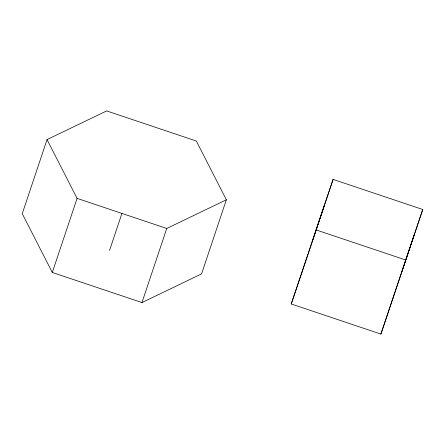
<?xml version="1.0" encoding="UTF-8"?>
<svg xmlns="http://www.w3.org/2000/svg" width="445" height="445" viewBox="0 0 445 445"><rect width="100%" height="100%" fill="white"/><g stroke="black" fill="none" stroke-linecap="round" stroke-linejoin="round"><path stroke-width="0.67" d="M47.042 139.597L22.25 213.689L52.299 272.462L141.961 302.561L201.568 273.886L226.36 199.794L196.312 141.015L106.65 110.922L47.042 139.597L77.091 198.37L166.753 228.469L226.36 199.794M52.299 272.462L77.091 198.37M109.526 250.468L121.919 213.422M141.961 302.561L166.753 228.469M291.23 303.985L333.088 179.402L422.75 209.5L380.892 334.078L291.23 303.985L308.079 254.151M312.162 241.691L324.555 204.644M308.296 253.494L333.088 179.402M380.892 334.078L422.75 209.5M401.818 271.789L414.217 234.743M316.022 229.893L405.684 259.986"/></g></svg>
